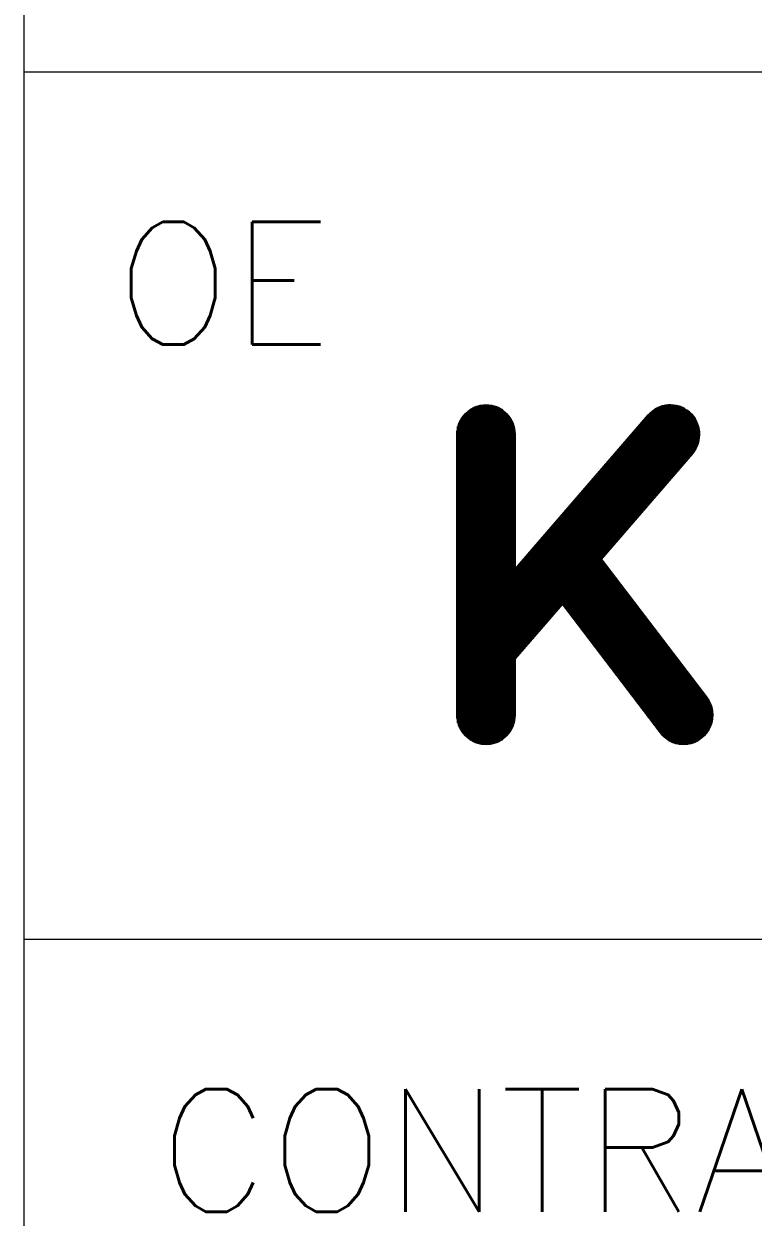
# Model space of a CAD drawing. Extents: x 0 to 841, y 0 to 594.
# Drawn here: x 677 to 691.04, y 88.81 to 111.79 of the extents above; entities that cross this region are included whole.
import ezdxf
from ezdxf.enums import TextEntityAlignment as Align

# ---------------------------------------------------------------- set-up
doc = ezdxf.new("R2010")
doc.units = 0
doc.header["$LTSCALE"] = 7
doc.header["$MEASUREMENT"] = 0
doc.layers.add('42', color=7, linetype='Continuous')
doc.layers.add('한국지역난방기술주식회사 CI', color=7, linetype='Continuous')
doc.styles.add('ROMANS', font='romans.shx')

# ---------------------------------------------------------------- blocks, each defined once
blk = doc.blocks.new('기술주CI')
at = {"layer": '한국지역난방기술주식회사 CI', "color": 242, "linetype": 'Continuous', "true_color": 0xd51c29}
for p, q in [((1050.544, 133.627), (1050.544, 145.216)), ((1050.554, 145.225), (1051.98, 145.225)), ((1050.576, 133.598), (1050.576, 145.245)), ((1050.589, 145.256), (1051.944, 145.256)), ((1050.608, 133.571), (1050.608, 145.271)), ((1050.628, 145.288), (1051.905, 145.288)), ((1050.639, 133.547), (1050.639, 145.296)), ((1050.671, 133.524), (1050.671, 145.319)), ((1050.672, 145.32), (1051.861, 145.32)), ((1050.703, 133.503), (1050.703, 145.34)), ((1050.721, 145.351), (1051.812, 145.351)), ((1050.734, 133.483), (1050.734, 145.36)), ((1050.766, 133.465), (1050.766, 145.378)), ((1050.777, 145.383), (1051.757, 145.383)), ((1050.798, 133.449), (1050.798, 145.394)), ((1050.83, 133.433), (1050.83, 145.41)), ((1050.842, 145.415), (1051.691, 145.415)), ((1050.861, 133.419), (1050.861, 145.424)), ((1050.893, 133.407), (1050.893, 145.436)), ((1050.922, 145.447), (1051.611, 145.447)), ((1050.925, 133.395), (1050.925, 145.448)), ((1050.957, 133.385), (1050.957, 145.458)), ((1050.989, 133.375), (1050.989, 145.467)), ((1051.02, 133.367), (1051.02, 145.476)), ((1051.032, 145.478), (1051.501, 145.478)), ((1051.052, 133.36), (1051.052, 145.483)), ((1051.084, 133.354), (1051.084, 145.489)), ((1051.116, 133.349), (1051.116, 145.494)), ((1051.147, 133.345), (1051.147, 145.498)), ((1051.179, 133.341), (1051.179, 145.501)), ((1051.211, 133.339), (1051.211, 145.504)), ((1051.242, 133.338), (1051.242, 145.505)), ((1051.274, 133.338), (1051.274, 145.505)), ((1051.306, 133.339), (1051.306, 145.504)), ((1051.338, 133.34), (1051.338, 145.503)), ((1051.37, 133.343), (1051.37, 145.5)), ((1051.401, 133.346), (1051.401, 145.496)), ((1051.433, 133.351), (1051.433, 145.492)), ((1051.465, 133.357), (1051.465, 145.486)), ((1051.497, 133.363), (1051.497, 145.48)), ((1051.528, 133.371), (1051.528, 145.472)), ((1051.56, 133.38), (1051.56, 145.463)), ((1051.592, 133.39), (1051.592, 145.453)), ((1051.623, 133.401), (1051.623, 145.442)), ((1051.655, 133.413), (1051.655, 145.43)), ((1051.687, 133.426), (1051.687, 145.417)), ((1051.719, 133.441), (1051.719, 145.402)), ((1051.75, 133.456), (1051.75, 145.386)), ((1051.782, 133.474), (1051.782, 145.369)), ((1051.814, 133.492), (1051.814, 145.35)), ((1051.846, 133.513), (1051.846, 145.33)), ((1051.878, 133.535), (1051.878, 145.308)), ((1051.909, 133.558), (1051.909, 145.284)), ((1051.941, 133.584), (1051.941, 145.259)), ((1051.973, 133.612), (1051.973, 145.231)), ((1052.005, 133.642), (1052.005, 145.201)), ((1057.148, 142.01), (1057.148, 145.206)), ((1057.167, 145.225), (1058.594, 145.225)), ((1057.18, 142.047), (1057.18, 145.236)), ((1057.203, 145.256), (1058.558, 145.256)), ((1057.212, 142.084), (1057.212, 145.263)), ((1057.242, 145.288), (1058.519, 145.288)), ((1057.243, 142.121), (1057.243, 145.289)), ((1057.275, 142.157), (1057.275, 145.312)), ((1057.286, 145.32), (1058.475, 145.32)), ((1057.307, 142.194), (1057.307, 145.334)), ((1057.335, 145.351), (1058.426, 145.351)), ((1057.339, 142.231), (1057.339, 145.354)), ((1057.37, 142.268), (1057.37, 145.372)), ((1057.39, 145.383), (1058.371, 145.383)), ((1057.402, 142.304), (1057.402, 145.389)), ((1057.434, 142.341), (1057.434, 145.405)), ((1057.456, 145.415), (1058.305, 145.415)), ((1057.465, 142.378), (1057.465, 145.419)), ((1057.497, 142.415), (1057.497, 145.432)), ((1057.529, 142.451), (1057.529, 145.444)), ((1057.536, 145.447), (1058.225, 145.447)), ((1057.561, 142.488), (1057.561, 145.455)), ((1057.592, 142.525), (1057.592, 145.465)), ((1057.624, 142.562), (1057.624, 145.473)), ((1057.646, 145.478), (1058.115, 145.478)), ((1057.656, 142.598), (1057.656, 145.481)), ((1057.688, 142.635), (1057.688, 145.487)), ((1057.72, 142.672), (1057.72, 145.493)), ((1057.751, 142.709), (1057.751, 145.497)), ((1057.783, 142.745), (1057.783, 145.501)), ((1057.815, 142.782), (1057.815, 145.503)), ((1057.847, 142.819), (1057.847, 145.505)), ((1057.878, 142.856), (1057.878, 145.505)), ((1057.91, 142.892), (1057.91, 145.505)), ((1057.942, 142.929), (1057.942, 145.503)), ((1057.973, 142.966), (1057.973, 145.501)), ((1058.005, 143.003), (1058.005, 145.498)), ((1058.037, 143.039), (1058.037, 145.493)), ((1058.069, 143.076), (1058.069, 145.488)), ((1058.101, 143.113), (1058.101, 145.482)), ((1058.132, 143.15), (1058.132, 145.474)), ((1058.164, 143.186), (1058.164, 145.466)), ((1058.196, 143.223), (1058.196, 145.457)), ((1058.228, 143.26), (1058.228, 145.446)), ((1058.259, 143.297), (1058.259, 145.434)), ((1058.291, 143.333), (1058.291, 145.421)), ((1058.323, 143.37), (1058.323, 145.407)), ((1058.354, 143.407), (1058.354, 145.392)), ((1058.386, 143.444), (1058.386, 145.375)), ((1058.418, 143.48), (1058.418, 145.357)), ((1058.45, 143.517), (1058.45, 145.337)), ((1058.481, 143.554), (1058.481, 145.315)), ((1058.513, 143.591), (1058.513, 145.292)), ((1058.545, 143.627), (1058.545, 145.267)), ((1058.577, 143.664), (1058.577, 145.24)), ((1058.609, 143.701), (1058.609, 145.21)), ((1050.271, 144.78), (1052.262, 144.78)), ((1050.282, 144.812), (1052.252, 144.812)), ((1050.29, 134.009), (1050.29, 144.834)), ((1050.294, 144.843), (1052.24, 144.843)), ((1050.307, 144.875), (1052.226, 144.875)), ((1050.321, 144.907), (1052.212, 144.907)), ((1050.322, 133.935), (1050.322, 144.908)), ((1050.337, 144.939), (1052.196, 144.939)), ((1050.353, 133.873), (1050.353, 144.97)), ((1050.354, 144.971), (1052.179, 144.971)), ((1050.372, 145.002), (1052.161, 145.002)), ((1050.385, 133.82), (1050.385, 145.023)), ((1050.393, 145.034), (1052.141, 145.034)), ((1050.414, 145.066), (1052.119, 145.066)), ((1050.417, 133.773), (1050.417, 145.07)), ((1050.438, 145.098), (1052.095, 145.098)), ((1050.449, 133.731), (1050.449, 145.111)), ((1050.463, 145.129), (1052.07, 145.129)), ((1050.481, 133.694), (1050.481, 145.149)), ((1050.491, 145.161), (1052.042, 145.161)), ((1050.512, 133.659), (1050.512, 145.184)), ((1050.521, 145.193), (1052.012, 145.193)), ((1052.036, 133.675), (1052.036, 145.168)), ((1052.068, 133.711), (1052.068, 145.131)), ((1052.1, 133.751), (1052.1, 145.092)), ((1052.131, 133.795), (1052.131, 145.048)), ((1052.163, 133.845), (1052.163, 144.998)), ((1052.195, 133.902), (1052.195, 144.941)), ((1052.227, 133.968), (1052.227, 144.875)), ((1052.258, 134.051), (1052.258, 144.792)), ((1056.767, 141.569), (1056.767, 144.77)), ((1056.775, 144.78), (1058.876, 144.78)), ((1056.799, 141.606), (1056.799, 144.807)), ((1056.803, 144.812), (1058.866, 144.812)), ((1056.83, 144.843), (1058.854, 144.843)), ((1056.831, 141.643), (1056.831, 144.844)), ((1056.858, 144.875), (1058.84, 144.875)), ((1056.862, 141.68), (1056.862, 144.881)), ((1056.885, 144.907), (1058.826, 144.907)), ((1056.894, 141.716), (1056.894, 144.917)), ((1056.913, 144.939), (1058.81, 144.939)), ((1056.926, 141.753), (1056.926, 144.954)), ((1056.94, 144.971), (1058.793, 144.971)), ((1056.957, 141.79), (1056.957, 144.991)), ((1056.967, 145.002), (1058.775, 145.002)), ((1056.989, 141.827), (1056.989, 145.028)), ((1056.995, 145.034), (1058.755, 145.034)), ((1057.021, 141.863), (1057.021, 145.064)), ((1057.022, 145.066), (1058.733, 145.066)), ((1057.05, 145.098), (1058.709, 145.098)), ((1057.053, 141.9), (1057.053, 145.101)), ((1057.077, 145.129), (1058.684, 145.129)), ((1057.084, 141.937), (1057.084, 145.138)), ((1057.105, 145.161), (1058.656, 145.161)), ((1057.116, 141.974), (1057.116, 145.173)), ((1057.135, 145.193), (1058.626, 145.193)), ((1058.64, 143.738), (1058.64, 145.178)), ((1058.672, 143.774), (1058.672, 145.143)), ((1058.704, 143.813), (1058.704, 145.105)), ((1058.736, 143.856), (1058.736, 145.062)), ((1058.767, 143.903), (1058.767, 145.014)), ((1058.799, 143.958), (1058.799, 144.96)), ((1058.831, 144.021), (1058.831, 144.897)), ((1058.862, 144.098), (1058.862, 144.82)), ((1050.22, 144.463), (1052.313, 144.463)), ((1050.22, 144.431), (1052.313, 144.431)), ((1050.22, 144.399), (1052.313, 144.399)), ((1050.22, 144.367), (1052.313, 144.367)), ((1050.221, 144.494), (1052.312, 144.494)), ((1050.222, 144.526), (1052.311, 144.526)), ((1050.225, 144.558), (1052.308, 144.558)), ((1050.226, 134.27), (1050.226, 144.573)), ((1050.228, 144.59), (1052.305, 144.59)), ((1050.233, 144.621), (1052.3, 144.621)), ((1050.238, 144.653), (1052.295, 144.653)), ((1050.245, 144.685), (1052.288, 144.685)), ((1050.253, 144.716), (1052.281, 144.716)), ((1050.258, 134.105), (1050.258, 144.738)), ((1050.261, 144.748), (1052.272, 144.748)), ((1052.29, 134.168), (1052.29, 144.675)), ((1056.418, 141.165), (1056.418, 144.366)), ((1056.419, 144.367), (1058.923, 144.367)), ((1056.446, 144.399), (1058.925, 144.399)), ((1056.449, 141.202), (1056.449, 144.403)), ((1056.474, 144.431), (1058.926, 144.431)), ((1056.481, 141.238), (1056.481, 144.44)), ((1056.501, 144.463), (1058.927, 144.463)), ((1056.513, 141.275), (1056.513, 144.476)), ((1056.529, 144.494), (1058.926, 144.494)), ((1056.545, 141.312), (1056.545, 144.513)), ((1056.556, 144.526), (1058.925, 144.526)), ((1056.576, 141.349), (1056.576, 144.55)), ((1056.583, 144.558), (1058.922, 144.558)), ((1056.608, 141.385), (1056.608, 144.587)), ((1056.611, 144.59), (1058.919, 144.59)), ((1056.638, 144.621), (1058.914, 144.621)), ((1056.64, 141.422), (1056.64, 144.623)), ((1056.666, 144.653), (1058.909, 144.653)), ((1056.672, 141.459), (1056.672, 144.66)), ((1056.693, 144.685), (1058.902, 144.685)), ((1056.704, 141.496), (1056.704, 144.697)), ((1056.721, 144.716), (1058.895, 144.716)), ((1056.735, 141.532), (1056.735, 144.734)), ((1056.748, 144.748), (1058.886, 144.748)), ((1058.894, 144.2), (1058.894, 144.718)), ((1058.926, 144.417), (1058.926, 144.501)), ((1050.22, 144.336), (1052.313, 144.336)), ((1050.22, 144.304), (1052.313, 144.304)), ((1050.22, 144.272), (1052.313, 144.272)), ((1050.22, 144.24), (1052.313, 144.24)), ((1050.22, 144.208), (1052.313, 144.208)), ((1050.22, 144.177), (1052.313, 144.177)), ((1050.22, 144.145), (1052.313, 144.145)), ((1050.22, 144.113), (1052.313, 144.113)), ((1050.22, 144.081), (1052.313, 144.081)), ((1050.22, 144.05), (1052.313, 144.05)), ((1050.22, 144.018), (1052.313, 144.018)), ((1050.22, 143.986), (1052.313, 143.986)), ((1050.22, 143.954), (1052.313, 143.954)), ((1050.22, 143.923), (1052.313, 143.923)), ((1056.035, 143.923), (1058.779, 143.923)), ((1056.037, 140.724), (1056.037, 143.925)), ((1056.062, 143.954), (1058.797, 143.954)), ((1056.068, 140.761), (1056.068, 143.962)), ((1056.09, 143.986), (1058.814, 143.986)), ((1056.1, 140.797), (1056.1, 143.998)), ((1056.117, 144.018), (1058.829, 144.018)), ((1056.132, 140.834), (1056.132, 144.035)), ((1056.145, 144.05), (1058.844, 144.05)), ((1056.164, 140.871), (1056.164, 144.072)), ((1056.172, 144.081), (1058.856, 144.081)), ((1056.196, 140.908), (1056.196, 144.109)), ((1056.199, 144.113), (1058.868, 144.113)), ((1056.227, 144.145), (1058.879, 144.145)), ((1056.227, 140.944), (1056.227, 144.145)), ((1056.254, 144.177), (1058.888, 144.177)), ((1056.259, 140.981), (1056.259, 144.182)), ((1056.282, 144.208), (1058.896, 144.208)), ((1056.291, 141.018), (1056.291, 144.219)), ((1056.309, 144.24), (1058.904, 144.24)), ((1056.323, 141.055), (1056.323, 144.256)), ((1056.337, 144.272), (1058.91, 144.272)), ((1056.354, 141.091), (1056.354, 144.293)), ((1056.364, 144.304), (1058.915, 144.304)), ((1056.386, 141.128), (1056.386, 144.329)), ((1056.391, 144.336), (1058.92, 144.336)), ((1050.22, 143.891), (1052.313, 143.891)), ((1050.22, 143.859), (1052.313, 143.859)), ((1050.22, 143.828), (1052.313, 143.828)), ((1050.22, 143.796), (1052.313, 143.796)), ((1050.22, 143.764), (1052.313, 143.764)), ((1050.22, 143.732), (1052.313, 143.732)), ((1050.22, 143.701), (1052.313, 143.701)), ((1050.22, 143.669), (1052.313, 143.669)), ((1050.22, 143.637), (1052.313, 143.637)), ((1050.22, 143.605), (1052.313, 143.605)), ((1050.22, 143.574), (1052.313, 143.574)), ((1050.22, 143.542), (1052.313, 143.542)), ((1050.22, 143.51), (1052.313, 143.51)), ((1055.656, 140.283), (1055.656, 143.484)), ((1055.678, 143.51), (1058.444, 143.51)), ((1055.688, 140.32), (1055.688, 143.521)), ((1055.706, 143.542), (1058.471, 143.542)), ((1055.719, 140.356), (1055.719, 143.557)), ((1055.733, 143.574), (1058.498, 143.574)), ((1055.751, 140.393), (1055.751, 143.594)), ((1055.761, 143.605), (1058.526, 143.605)), ((1055.783, 140.43), (1055.783, 143.631)), ((1055.788, 143.637), (1058.553, 143.637)), ((1055.815, 143.669), (1058.581, 143.669)), ((1055.815, 140.467), (1055.815, 143.668)), ((1055.843, 143.701), (1058.608, 143.701)), ((1055.846, 140.503), (1055.846, 143.704)), ((1055.87, 143.732), (1058.636, 143.732)), ((1055.878, 140.54), (1055.878, 143.741)), ((1055.898, 143.764), (1058.663, 143.764)), ((1055.91, 140.577), (1055.91, 143.778)), ((1055.925, 143.796), (1058.69, 143.796)), ((1055.941, 140.614), (1055.941, 143.815)), ((1055.953, 143.828), (1058.715, 143.828)), ((1055.973, 140.65), (1055.973, 143.851)), ((1055.98, 143.859), (1058.738, 143.859)), ((1056.005, 140.687), (1056.005, 143.888)), ((1056.007, 143.891), (1058.759, 143.891)), ((1050.22, 143.478), (1052.313, 143.478)), ((1050.22, 143.446), (1052.313, 143.446)), ((1050.22, 143.415), (1052.313, 143.415)), ((1050.22, 143.383), (1052.313, 143.383)), ((1050.22, 143.351), (1052.313, 143.351)), ((1050.22, 143.319), (1052.313, 143.319)), ((1050.22, 143.288), (1052.313, 143.288)), ((1050.22, 143.256), (1052.313, 143.256)), ((1050.22, 143.224), (1052.313, 143.224)), ((1050.22, 143.193), (1052.313, 143.193)), ((1050.22, 143.161), (1052.313, 143.161)), ((1050.22, 143.129), (1052.313, 143.129)), ((1050.22, 143.097), (1052.313, 143.097)), ((1050.22, 143.066), (1052.313, 143.066)), ((1055.294, 143.066), (1058.06, 143.066)), ((1055.307, 136.666), (1055.307, 143.08)), ((1055.322, 143.097), (1058.087, 143.097)), ((1055.338, 136.624), (1055.338, 143.116)), ((1055.349, 143.129), (1058.114, 143.129)), ((1055.37, 136.582), (1055.37, 143.153)), ((1055.377, 143.161), (1058.142, 143.161)), ((1055.402, 139.989), (1055.402, 143.19)), ((1055.404, 143.193), (1058.169, 143.193)), ((1055.431, 143.224), (1058.197, 143.224)), ((1055.434, 140.026), (1055.434, 143.227)), ((1055.459, 143.256), (1058.224, 143.256)), ((1055.465, 140.062), (1055.465, 143.263)), ((1055.486, 143.288), (1058.252, 143.288)), ((1055.497, 140.099), (1055.497, 143.3)), ((1055.514, 143.319), (1058.279, 143.319)), ((1055.529, 140.136), (1055.529, 143.337)), ((1055.541, 143.351), (1058.306, 143.351)), ((1055.56, 140.173), (1055.56, 143.374)), ((1055.569, 143.383), (1058.334, 143.383)), ((1055.592, 140.209), (1055.592, 143.41)), ((1055.596, 143.415), (1058.361, 143.415)), ((1055.623, 143.446), (1058.389, 143.446)), ((1055.624, 140.246), (1055.624, 143.447)), ((1055.651, 143.478), (1058.416, 143.478)), ((1050.22, 143.034), (1052.313, 143.034)), ((1050.22, 143.002), (1052.313, 143.002)), ((1050.22, 142.97), (1052.313, 142.97)), ((1050.22, 142.939), (1052.313, 142.939)), ((1050.22, 142.907), (1052.313, 142.907)), ((1050.22, 142.875), (1052.313, 142.875)), ((1050.22, 142.843), (1052.313, 142.843)), ((1050.22, 142.811), (1052.313, 142.811)), ((1050.22, 142.78), (1052.313, 142.78)), ((1050.22, 142.748), (1052.313, 142.748)), ((1050.22, 142.716), (1052.313, 142.716)), ((1050.22, 142.684), (1052.313, 142.684)), ((1050.22, 142.653), (1052.313, 142.653)), ((1054.926, 137.167), (1054.926, 142.639)), ((1054.938, 142.653), (1057.703, 142.653)), ((1054.957, 137.125), (1054.957, 142.675)), ((1054.965, 142.684), (1057.73, 142.684)), ((1054.989, 137.083), (1054.989, 142.712)), ((1054.993, 142.716), (1057.758, 142.716)), ((1055.02, 142.748), (1057.785, 142.748)), ((1055.021, 137.042), (1055.021, 142.749)), ((1055.047, 142.78), (1057.813, 142.78)), ((1055.052, 137), (1055.052, 142.786)), ((1055.075, 142.811), (1057.84, 142.811)), ((1055.084, 136.958), (1055.084, 142.822)), ((1055.102, 142.843), (1057.868, 142.843)), ((1055.116, 136.916), (1055.116, 142.859)), ((1055.13, 142.875), (1057.895, 142.875)), ((1055.148, 136.875), (1055.148, 142.896)), ((1055.157, 142.907), (1057.922, 142.907)), ((1055.179, 136.833), (1055.179, 142.933)), ((1055.185, 142.939), (1057.95, 142.939)), ((1055.211, 136.791), (1055.211, 142.969)), ((1055.212, 142.97), (1057.977, 142.97)), ((1055.239, 143.002), (1058.005, 143.002)), ((1055.243, 136.749), (1055.243, 143.006)), ((1055.267, 143.034), (1058.032, 143.034)), ((1055.275, 136.708), (1055.275, 143.043)), ((1050.22, 142.621), (1052.313, 142.621)), ((1050.22, 142.589), (1052.313, 142.589)), ((1050.22, 142.557), (1052.313, 142.557)), ((1050.22, 142.526), (1052.313, 142.526)), ((1050.22, 142.494), (1052.313, 142.494)), ((1050.22, 142.462), (1052.313, 142.462)), ((1050.22, 142.431), (1052.313, 142.431)), ((1050.22, 142.399), (1052.313, 142.399)), ((1050.22, 142.367), (1052.313, 142.367)), ((1050.22, 142.335), (1052.313, 142.335)), ((1050.22, 142.304), (1052.313, 142.304)), ((1050.22, 142.272), (1052.313, 142.272)), ((1050.22, 142.24), (1052.313, 142.24)), ((1050.22, 142.208), (1052.313, 142.208)), ((1054.554, 142.208), (1057.319, 142.208)), ((1054.576, 137.626), (1054.576, 142.234)), ((1054.581, 142.24), (1057.346, 142.24)), ((1054.608, 137.585), (1054.608, 142.271)), ((1054.609, 142.272), (1057.374, 142.272)), ((1054.636, 142.304), (1057.401, 142.304)), ((1054.64, 137.543), (1054.64, 142.308)), ((1054.663, 142.335), (1057.429, 142.335)), ((1054.671, 137.501), (1054.671, 142.345)), ((1054.691, 142.367), (1057.456, 142.367)), ((1054.703, 137.459), (1054.703, 142.381)), ((1054.718, 142.399), (1057.484, 142.399)), ((1054.735, 137.418), (1054.735, 142.418)), ((1054.746, 142.431), (1057.511, 142.431)), ((1054.767, 137.376), (1054.767, 142.455)), ((1054.773, 142.462), (1057.538, 142.462)), ((1054.799, 137.334), (1054.799, 142.492)), ((1054.801, 142.494), (1057.566, 142.494)), ((1054.828, 142.526), (1057.593, 142.526)), ((1054.83, 137.292), (1054.83, 142.528)), ((1054.855, 142.557), (1057.621, 142.557)), ((1054.862, 137.25), (1054.862, 142.565)), ((1054.883, 142.589), (1057.648, 142.589)), ((1054.894, 137.209), (1054.894, 142.602)), ((1054.91, 142.621), (1057.676, 142.621)), ((1050.22, 142.176), (1052.313, 142.176)), ((1050.22, 142.145), (1052.313, 142.145)), ((1050.22, 142.113), (1052.313, 142.113)), ((1050.22, 142.081), (1052.313, 142.081)), ((1050.22, 142.049), (1052.313, 142.049)), ((1050.22, 142.018), (1052.313, 142.018)), ((1050.22, 141.986), (1052.313, 141.986)), ((1050.22, 141.954), (1052.313, 141.954)), ((1050.22, 141.922), (1052.313, 141.922)), ((1050.22, 141.891), (1052.313, 141.891)), ((1050.22, 141.859), (1052.313, 141.859)), ((1050.22, 141.827), (1052.313, 141.827)), ((1050.22, 141.796), (1052.313, 141.796)), ((1054.195, 138.127), (1054.195, 141.793)), ((1054.197, 141.796), (1056.962, 141.796)), ((1054.225, 141.827), (1056.99, 141.827)), ((1054.227, 138.086), (1054.227, 141.83)), ((1054.252, 141.859), (1057.017, 141.859)), ((1054.259, 138.044), (1054.259, 141.867)), ((1054.279, 141.891), (1057.045, 141.891)), ((1054.291, 138.002), (1054.291, 141.904)), ((1054.307, 141.922), (1057.072, 141.922)), ((1054.322, 137.96), (1054.322, 141.94)), ((1054.334, 141.954), (1057.1, 141.954)), ((1054.354, 137.919), (1054.354, 141.977)), ((1054.362, 141.986), (1057.127, 141.986)), ((1054.386, 137.877), (1054.386, 142.014)), ((1054.389, 142.018), (1057.154, 142.018)), ((1054.417, 142.049), (1057.182, 142.049)), ((1054.418, 137.835), (1054.418, 142.051)), ((1054.444, 142.081), (1057.209, 142.081)), ((1054.449, 137.793), (1054.449, 142.087)), ((1054.471, 142.113), (1057.237, 142.113)), ((1054.481, 137.752), (1054.481, 142.124)), ((1054.499, 142.145), (1057.264, 142.145)), ((1054.513, 137.71), (1054.513, 142.161)), ((1054.526, 142.176), (1057.292, 142.176)), ((1054.544, 137.668), (1054.544, 142.198)), ((1050.22, 141.764), (1052.313, 141.764)), ((1050.22, 141.732), (1052.313, 141.732)), ((1050.22, 141.7), (1052.313, 141.7)), ((1050.22, 141.669), (1052.313, 141.669)), ((1050.22, 141.637), (1052.313, 141.637)), ((1050.22, 141.605), (1052.313, 141.605)), ((1050.22, 141.573), (1052.313, 141.573)), ((1050.22, 141.542), (1052.313, 141.542)), ((1050.22, 141.51), (1052.313, 141.51)), ((1050.22, 141.478), (1052.313, 141.478)), ((1050.22, 141.446), (1052.313, 141.446)), ((1050.22, 141.414), (1052.313, 141.414)), ((1050.22, 141.383), (1052.313, 141.383)), ((1050.22, 141.351), (1052.313, 141.351)), ((1053.813, 141.351), (1056.578, 141.351)), ((1053.814, 138.151), (1053.814, 141.352)), ((1053.841, 141.383), (1056.606, 141.383)), ((1053.846, 138.188), (1053.846, 141.389)), ((1053.868, 141.414), (1056.633, 141.414)), ((1053.878, 138.225), (1053.878, 141.426)), ((1053.895, 141.446), (1056.661, 141.446)), ((1053.91, 138.261), (1053.91, 141.462)), ((1053.923, 141.478), (1056.688, 141.478)), ((1053.941, 138.298), (1053.941, 141.499)), ((1053.95, 141.51), (1056.716, 141.51)), ((1053.973, 138.335), (1053.973, 141.536)), ((1053.978, 141.542), (1056.743, 141.542)), ((1054.005, 141.573), (1056.77, 141.573)), ((1054.005, 138.372), (1054.005, 141.573)), ((1054.033, 141.605), (1056.798, 141.605)), ((1054.036, 138.336), (1054.036, 141.61)), ((1054.06, 141.637), (1056.825, 141.637)), ((1054.068, 138.294), (1054.068, 141.646)), ((1054.087, 141.669), (1056.853, 141.669)), ((1054.1, 138.253), (1054.1, 141.683)), ((1054.115, 141.7), (1056.88, 141.7)), ((1054.132, 138.211), (1054.132, 141.72)), ((1054.142, 141.732), (1056.908, 141.732)), ((1054.163, 138.169), (1054.163, 141.757)), ((1054.17, 141.764), (1056.935, 141.764)), ((1050.22, 141.319), (1052.313, 141.319)), ((1050.22, 141.287), (1052.313, 141.287)), ((1050.22, 141.256), (1052.313, 141.256)), ((1050.22, 141.224), (1052.313, 141.224)), ((1050.22, 141.192), (1052.313, 141.192)), ((1050.22, 141.16), (1052.313, 141.16)), ((1050.22, 141.129), (1052.313, 141.129)), ((1050.22, 141.097), (1052.313, 141.097)), ((1050.22, 141.065), (1052.313, 141.065)), ((1050.22, 141.034), (1052.313, 141.034)), ((1050.22, 141.002), (1052.313, 141.002)), ((1050.22, 140.97), (1052.313, 140.97)), ((1050.22, 140.938), (1052.313, 140.938)), ((1053.457, 140.938), (1056.222, 140.938)), ((1053.465, 137.747), (1053.465, 140.948)), ((1053.484, 140.97), (1056.249, 140.97)), ((1053.497, 137.784), (1053.497, 140.985)), ((1053.511, 141.002), (1056.277, 141.002)), ((1053.528, 137.82), (1053.528, 141.021)), ((1053.539, 141.034), (1056.304, 141.034)), ((1053.56, 137.857), (1053.56, 141.058)), ((1053.566, 141.065), (1056.332, 141.065)), ((1053.592, 137.894), (1053.592, 141.095)), ((1053.594, 141.097), (1056.359, 141.097)), ((1053.621, 141.129), (1056.386, 141.129)), ((1053.624, 137.931), (1053.624, 141.132)), ((1053.649, 141.16), (1056.414, 141.16)), ((1053.655, 137.967), (1053.655, 141.168)), ((1053.676, 141.192), (1056.441, 141.192)), ((1053.687, 138.004), (1053.687, 141.205)), ((1053.703, 141.224), (1056.469, 141.224)), ((1053.719, 138.041), (1053.719, 141.242)), ((1053.731, 141.256), (1056.496, 141.256)), ((1053.751, 138.078), (1053.751, 141.279)), ((1053.758, 141.287), (1056.524, 141.287)), ((1053.783, 138.114), (1053.783, 141.315)), ((1053.786, 141.319), (1056.551, 141.319)), ((1050.22, 140.907), (1052.313, 140.907)), ((1050.22, 140.875), (1052.313, 140.875)), ((1050.22, 140.843), (1052.313, 140.843)), ((1050.22, 140.811), (1052.313, 140.811)), ((1050.22, 140.779), (1052.313, 140.779)), ((1050.22, 140.748), (1052.313, 140.748)), ((1050.22, 140.716), (1052.313, 140.716)), ((1050.22, 140.684), (1052.313, 140.684)), ((1050.22, 140.652), (1052.313, 140.652)), ((1050.22, 140.621), (1052.313, 140.621)), ((1050.22, 140.589), (1052.313, 140.589)), ((1050.22, 140.557), (1052.313, 140.557)), ((1050.22, 140.525), (1052.313, 140.525)), ((1050.22, 140.494), (1052.313, 140.494)), ((1053.073, 140.494), (1055.838, 140.494)), ((1053.084, 137.306), (1053.084, 140.507)), ((1053.1, 140.525), (1055.865, 140.525)), ((1053.116, 137.343), (1053.116, 140.544)), ((1053.127, 140.557), (1055.893, 140.557)), ((1053.147, 137.379), (1053.147, 140.58)), ((1053.155, 140.589), (1055.92, 140.589)), ((1053.179, 137.416), (1053.179, 140.617)), ((1053.182, 140.621), (1055.948, 140.621)), ((1053.21, 140.652), (1055.975, 140.652)), ((1053.211, 137.453), (1053.211, 140.654)), ((1053.237, 140.684), (1056.002, 140.684)), ((1053.243, 137.49), (1053.243, 140.691)), ((1053.265, 140.716), (1056.03, 140.716)), ((1053.274, 137.526), (1053.274, 140.727)), ((1053.292, 140.748), (1056.057, 140.748)), ((1053.306, 137.563), (1053.306, 140.764)), ((1053.319, 140.779), (1056.085, 140.779)), ((1053.338, 137.6), (1053.338, 140.801)), ((1053.347, 140.811), (1056.112, 140.811)), ((1053.37, 137.637), (1053.37, 140.838)), ((1053.374, 140.843), (1056.14, 140.843)), ((1053.402, 140.875), (1056.167, 140.875)), ((1053.402, 137.673), (1053.402, 140.874)), ((1053.429, 140.907), (1056.194, 140.907)), ((1053.433, 137.71), (1053.433, 140.911)), ((1050.22, 140.462), (1052.313, 140.462)), ((1050.22, 140.43), (1052.313, 140.43)), ((1050.22, 140.399), (1052.313, 140.399)), ((1050.22, 140.367), (1052.313, 140.367)), ((1050.22, 140.335), (1052.313, 140.335)), ((1050.22, 140.303), (1052.313, 140.303)), ((1050.22, 140.272), (1052.313, 140.272)), ((1050.22, 140.24), (1052.313, 140.24)), ((1050.22, 140.208), (1052.313, 140.208)), ((1050.22, 140.176), (1052.313, 140.176)), ((1050.22, 140.145), (1052.313, 140.145)), ((1050.22, 140.113), (1052.313, 140.113)), ((1050.22, 140.081), (1052.313, 140.081)), ((1052.703, 136.865), (1052.703, 140.066)), ((1052.716, 140.081), (1055.481, 140.081)), ((1052.735, 136.902), (1052.735, 140.103)), ((1052.744, 140.113), (1055.509, 140.113)), ((1052.766, 136.938), (1052.766, 140.139)), ((1052.771, 140.145), (1055.536, 140.145)), ((1052.798, 140.176), (1055.564, 140.176)), ((1052.798, 136.975), (1052.798, 140.176)), ((1052.826, 140.208), (1055.591, 140.208)), ((1052.83, 137.012), (1052.83, 140.213)), ((1052.853, 140.24), (1055.618, 140.24)), ((1052.862, 137.049), (1052.862, 140.25)), ((1052.881, 140.272), (1055.646, 140.272)), ((1052.894, 137.085), (1052.894, 140.286)), ((1052.908, 140.303), (1055.673, 140.303)), ((1052.925, 137.122), (1052.925, 140.323)), ((1052.936, 140.335), (1055.701, 140.335)), ((1052.957, 137.159), (1052.957, 140.36)), ((1052.963, 140.367), (1055.728, 140.367)), ((1052.989, 137.196), (1052.989, 140.397)), ((1052.99, 140.399), (1055.756, 140.399)), ((1053.018, 140.43), (1055.783, 140.43)), ((1053.021, 137.232), (1053.021, 140.433)), ((1053.045, 140.462), (1055.81, 140.462)), ((1053.052, 137.269), (1053.052, 140.47)), ((1050.22, 140.049), (1052.313, 140.049)), ((1050.22, 140.017), (1052.313, 140.017)), ((1050.22, 139.986), (1052.313, 139.986)), ((1050.22, 139.954), (1052.313, 139.954)), ((1050.22, 139.922), (1052.313, 139.922)), ((1050.22, 139.89), (1052.313, 139.89)), ((1050.22, 139.859), (1052.313, 139.859)), ((1050.22, 139.827), (1052.313, 139.827)), ((1050.22, 139.795), (1052.313, 139.795)), ((1050.22, 139.764), (1052.313, 139.764)), ((1050.22, 139.732), (1052.313, 139.732)), ((1050.22, 139.7), (1052.313, 139.7)), ((1050.22, 139.668), (1052.313, 139.668)), ((1050.22, 139.637), (1052.313, 139.637)), ((1052.332, 139.637), (1055.657, 139.637)), ((1052.354, 136.461), (1052.354, 139.662)), ((1052.36, 139.668), (1055.633, 139.668)), ((1052.386, 136.497), (1052.386, 139.698)), ((1052.387, 139.7), (1055.609, 139.7)), ((1052.414, 139.732), (1055.584, 139.732)), ((1052.417, 136.534), (1052.417, 139.735)), ((1052.442, 139.764), (1055.56, 139.764)), ((1052.449, 136.571), (1052.449, 139.772)), ((1052.469, 139.795), (1055.536, 139.795)), ((1052.481, 136.608), (1052.481, 139.809)), ((1052.497, 139.827), (1055.512, 139.827)), ((1052.513, 136.644), (1052.513, 139.845)), ((1052.524, 139.859), (1055.487, 139.859)), ((1052.544, 136.681), (1052.544, 139.882)), ((1052.552, 139.89), (1055.463, 139.89)), ((1052.576, 136.718), (1052.576, 139.919)), ((1052.579, 139.922), (1055.439, 139.922)), ((1052.606, 139.954), (1055.414, 139.954)), ((1052.608, 136.755), (1052.608, 139.956)), ((1052.634, 139.986), (1055.399, 139.986)), ((1052.639, 136.791), (1052.639, 139.992)), ((1052.661, 140.017), (1055.426, 140.017)), ((1052.671, 136.828), (1052.671, 140.029)), ((1052.689, 140.049), (1055.454, 140.049)), ((1055.402, 136.541), (1055.402, 139.971)), ((1055.434, 136.499), (1055.434, 139.929)), ((1055.465, 136.457), (1055.465, 139.888)), ((1055.497, 136.415), (1055.497, 139.846)), ((1055.529, 136.374), (1055.529, 139.805)), ((1055.56, 136.332), (1055.56, 139.763)), ((1055.592, 136.29), (1055.592, 139.721)), ((1055.624, 136.248), (1055.624, 139.68)), ((1055.656, 136.207), (1055.656, 139.638)), ((1050.22, 139.605), (1055.681, 139.605)), ((1050.22, 139.573), (1055.706, 139.573)), ((1050.22, 139.541), (1055.73, 139.541)), ((1050.22, 139.51), (1055.754, 139.51)), ((1050.22, 139.478), (1055.779, 139.478)), ((1050.22, 139.446), (1055.803, 139.446)), ((1050.22, 139.414), (1055.827, 139.414)), ((1050.22, 139.382), (1055.851, 139.382)), ((1050.22, 139.351), (1055.876, 139.351)), ((1050.22, 139.319), (1055.9, 139.319)), ((1050.22, 139.287), (1055.924, 139.287)), ((1050.22, 139.255), (1055.948, 139.255)), ((1050.22, 139.224), (1055.973, 139.224)), ((1052.322, 136.424), (1052.322, 139.625)), ((1055.688, 136.165), (1055.688, 139.597)), ((1055.719, 136.123), (1055.719, 139.555)), ((1055.751, 136.081), (1055.751, 139.514)), ((1055.783, 136.039), (1055.783, 139.472)), ((1055.815, 135.998), (1055.815, 139.431)), ((1055.846, 135.956), (1055.846, 139.389)), ((1055.878, 135.914), (1055.878, 139.348)), ((1055.91, 135.872), (1055.91, 139.306)), ((1055.941, 135.831), (1055.941, 139.265)), ((1055.973, 135.789), (1055.973, 139.223)), ((1050.22, 139.192), (1055.997, 139.192)), ((1050.22, 139.16), (1056.021, 139.16)), ((1050.22, 139.128), (1056.046, 139.128)), ((1050.22, 139.097), (1056.07, 139.097)), ((1050.22, 139.065), (1056.094, 139.065)), ((1050.22, 139.033), (1056.118, 139.033)), ((1050.22, 139.002), (1056.143, 139.002)), ((1050.22, 138.97), (1056.167, 138.97)), ((1050.22, 138.938), (1056.191, 138.938)), ((1050.22, 138.906), (1056.215, 138.906)), ((1050.22, 138.875), (1056.24, 138.875)), ((1050.22, 138.843), (1056.264, 138.843)), ((1050.22, 138.811), (1056.288, 138.811)), ((1050.22, 138.779), (1056.313, 138.779)), ((1056.005, 135.747), (1056.005, 139.182)), ((1056.037, 135.705), (1056.037, 139.14)), ((1056.068, 135.664), (1056.068, 139.099)), ((1056.1, 135.622), (1056.1, 139.057)), ((1056.132, 135.58), (1056.132, 139.015)), ((1056.164, 135.538), (1056.164, 138.974)), ((1056.196, 135.497), (1056.196, 138.932)), ((1056.227, 135.455), (1056.227, 138.891)), ((1056.259, 135.413), (1056.259, 138.849)), ((1056.291, 135.371), (1056.291, 138.808)), ((1050.22, 138.748), (1056.337, 138.748)), ((1050.22, 138.716), (1056.361, 138.716)), ((1050.22, 138.684), (1056.385, 138.684)), ((1050.22, 138.652), (1056.41, 138.652)), ((1050.22, 138.62), (1056.434, 138.62)), ((1050.22, 138.589), (1056.458, 138.589)), ((1050.22, 138.557), (1056.483, 138.557)), ((1050.22, 138.525), (1056.507, 138.525)), ((1050.22, 138.493), (1056.531, 138.493)), ((1050.22, 138.462), (1056.555, 138.462)), ((1050.22, 138.43), (1056.58, 138.43)), ((1050.22, 138.398), (1056.604, 138.398)), ((1050.22, 138.367), (1054, 138.367)), ((1054.013, 138.367), (1056.628, 138.367)), ((1056.323, 135.33), (1056.323, 138.766)), ((1056.354, 135.288), (1056.354, 138.725)), ((1056.386, 135.246), (1056.386, 138.683)), ((1056.418, 135.204), (1056.418, 138.642)), ((1056.449, 135.163), (1056.449, 138.6)), ((1056.481, 135.121), (1056.481, 138.559)), ((1056.513, 135.079), (1056.513, 138.517)), ((1056.545, 135.037), (1056.545, 138.476)), ((1056.576, 134.996), (1056.576, 138.434)), ((1056.608, 134.954), (1056.608, 138.393)), ((1056.64, 134.912), (1056.64, 138.351)), ((1050.22, 138.335), (1053.973, 138.335)), ((1050.22, 138.303), (1053.945, 138.303)), ((1050.22, 138.271), (1053.918, 138.271)), ((1050.22, 138.24), (1053.891, 138.24)), ((1050.22, 138.208), (1053.863, 138.208)), ((1050.22, 138.176), (1053.836, 138.176)), ((1050.22, 138.144), (1053.808, 138.144)), ((1050.22, 138.113), (1053.781, 138.113)), ((1050.22, 138.081), (1053.753, 138.081)), ((1050.22, 138.049), (1053.726, 138.049)), ((1050.22, 138.017), (1053.699, 138.017)), ((1050.22, 137.985), (1053.671, 137.985)), ((1050.22, 137.954), (1053.644, 137.954)), ((1050.22, 137.922), (1053.616, 137.922)), ((1054.038, 138.335), (1056.652, 138.335)), ((1054.062, 138.303), (1056.677, 138.303)), ((1054.086, 138.271), (1056.701, 138.271)), ((1054.11, 138.24), (1056.725, 138.24)), ((1054.134, 138.208), (1056.75, 138.208)), ((1054.158, 138.176), (1056.774, 138.176)), ((1054.182, 138.144), (1056.798, 138.144)), ((1054.207, 138.113), (1056.822, 138.113)), ((1054.231, 138.081), (1056.847, 138.081)), ((1054.255, 138.049), (1056.871, 138.049)), ((1054.279, 138.017), (1056.895, 138.017)), ((1054.303, 137.985), (1056.919, 137.985)), ((1054.327, 137.954), (1056.944, 137.954)), ((1054.351, 137.922), (1056.968, 137.922)), ((1056.672, 134.87), (1056.672, 138.309)), ((1056.704, 134.828), (1056.704, 138.268)), ((1056.735, 134.787), (1056.735, 138.226)), ((1056.767, 134.745), (1056.767, 138.185)), ((1056.799, 134.703), (1056.799, 138.143)), ((1056.831, 134.661), (1056.831, 138.102)), ((1056.862, 134.62), (1056.862, 138.06)), ((1056.894, 134.578), (1056.894, 138.019)), ((1056.926, 134.536), (1056.926, 137.977)), ((1056.957, 134.494), (1056.957, 137.936)), ((1050.22, 137.89), (1053.589, 137.89)), ((1050.22, 137.858), (1053.561, 137.858)), ((1050.22, 137.827), (1053.534, 137.827)), ((1050.22, 137.795), (1053.507, 137.795)), ((1050.22, 137.763), (1053.479, 137.763)), ((1050.22, 137.731), (1053.452, 137.731)), ((1050.22, 137.7), (1053.424, 137.7)), ((1050.22, 137.668), (1053.397, 137.668)), ((1050.22, 137.636), (1053.369, 137.636)), ((1050.22, 137.605), (1053.342, 137.605)), ((1050.22, 137.573), (1053.315, 137.573)), ((1050.22, 137.541), (1053.287, 137.541)), ((1050.22, 137.509), (1053.26, 137.509)), ((1054.376, 137.89), (1056.992, 137.89)), ((1054.4, 137.858), (1057.017, 137.858)), ((1054.424, 137.827), (1057.041, 137.827)), ((1054.448, 137.795), (1057.065, 137.795)), ((1054.472, 137.763), (1057.089, 137.763)), ((1054.496, 137.731), (1057.114, 137.731)), ((1054.52, 137.7), (1057.138, 137.7)), ((1054.545, 137.668), (1057.162, 137.668)), ((1054.569, 137.636), (1057.186, 137.636)), ((1054.593, 137.605), (1057.211, 137.605)), ((1054.617, 137.573), (1057.235, 137.573)), ((1054.641, 137.541), (1057.259, 137.541)), ((1054.665, 137.509), (1057.284, 137.509)), ((1056.989, 134.453), (1056.989, 137.894)), ((1057.021, 134.411), (1057.021, 137.853)), ((1057.053, 134.369), (1057.053, 137.811)), ((1057.084, 134.327), (1057.084, 137.77)), ((1057.116, 134.286), (1057.116, 137.728)), ((1057.148, 134.244), (1057.148, 137.687)), ((1057.18, 134.202), (1057.18, 137.645)), ((1057.212, 134.16), (1057.212, 137.603)), ((1057.243, 134.119), (1057.243, 137.562)), ((1057.275, 134.077), (1057.275, 137.52)), ((1050.22, 137.478), (1053.232, 137.478)), ((1050.22, 137.446), (1053.205, 137.446)), ((1050.22, 137.414), (1053.177, 137.414)), ((1050.22, 137.382), (1053.15, 137.382)), ((1050.22, 137.35), (1053.123, 137.35)), ((1050.22, 137.319), (1053.095, 137.319)), ((1050.22, 137.287), (1053.068, 137.287)), ((1050.22, 137.255), (1053.04, 137.255)), ((1050.22, 137.223), (1053.013, 137.223)), ((1050.22, 137.192), (1052.985, 137.192)), ((1050.22, 137.16), (1052.958, 137.16)), ((1050.22, 137.128), (1052.931, 137.128)), ((1050.22, 137.096), (1052.903, 137.096)), ((1050.22, 137.065), (1052.876, 137.065)), ((1054.689, 137.478), (1057.308, 137.478)), ((1054.714, 137.446), (1057.332, 137.446)), ((1054.738, 137.414), (1057.356, 137.414)), ((1054.762, 137.382), (1057.381, 137.382)), ((1054.786, 137.35), (1057.405, 137.35)), ((1054.81, 137.319), (1057.429, 137.319)), ((1054.834, 137.287), (1057.453, 137.287)), ((1054.858, 137.255), (1057.478, 137.255)), ((1054.883, 137.223), (1057.502, 137.223)), ((1054.907, 137.192), (1057.526, 137.192)), ((1054.931, 137.16), (1057.551, 137.16)), ((1054.955, 137.128), (1057.575, 137.128)), ((1054.979, 137.096), (1057.599, 137.096)), ((1055.003, 137.065), (1057.623, 137.065)), ((1057.307, 134.035), (1057.307, 137.479)), ((1057.339, 133.993), (1057.339, 137.437)), ((1057.37, 133.952), (1057.37, 137.396)), ((1057.402, 133.91), (1057.402, 137.354)), ((1057.434, 133.868), (1057.434, 137.313)), ((1057.465, 133.826), (1057.465, 137.271)), ((1057.497, 133.785), (1057.497, 137.23)), ((1057.529, 133.743), (1057.529, 137.188)), ((1057.561, 133.704), (1057.561, 137.147)), ((1057.592, 133.668), (1057.592, 137.105)), ((1057.624, 133.636), (1057.624, 137.064)), ((1050.22, 137.033), (1052.848, 137.033)), ((1050.22, 137.001), (1052.821, 137.001)), ((1050.22, 136.97), (1052.793, 136.97)), ((1050.22, 136.938), (1052.766, 136.938)), ((1050.22, 136.906), (1052.739, 136.906)), ((1050.22, 136.874), (1052.711, 136.874)), ((1050.22, 136.843), (1052.684, 136.843)), ((1050.22, 136.811), (1052.656, 136.811)), ((1050.22, 136.779), (1052.629, 136.779)), ((1050.22, 136.747), (1052.601, 136.747)), ((1050.22, 136.716), (1052.574, 136.716)), ((1050.22, 136.684), (1052.547, 136.684)), ((1050.22, 136.652), (1052.519, 136.652)), ((1055.027, 137.033), (1057.648, 137.033)), ((1055.052, 137.001), (1057.672, 137.001)), ((1055.076, 136.97), (1057.696, 136.97)), ((1055.1, 136.938), (1057.72, 136.938)), ((1055.124, 136.906), (1057.745, 136.906)), ((1055.148, 136.874), (1057.769, 136.874)), ((1055.172, 136.843), (1057.793, 136.843)), ((1055.196, 136.811), (1057.818, 136.811)), ((1055.22, 136.779), (1057.842, 136.779)), ((1055.245, 136.747), (1057.866, 136.747)), ((1055.269, 136.716), (1057.89, 136.716)), ((1055.293, 136.684), (1057.915, 136.684)), ((1055.317, 136.652), (1057.939, 136.652)), ((1057.656, 133.606), (1057.656, 137.022)), ((1057.688, 133.579), (1057.688, 136.981)), ((1057.72, 133.553), (1057.72, 136.939)), ((1057.751, 133.53), (1057.751, 136.897)), ((1057.783, 133.508), (1057.783, 136.856)), ((1057.815, 133.489), (1057.815, 136.814)), ((1057.847, 133.47), (1057.847, 136.773)), ((1057.878, 133.453), (1057.878, 136.731)), ((1057.91, 133.437), (1057.91, 136.69)), ((1057.942, 133.423), (1057.942, 136.648)), ((1050.22, 136.62), (1052.492, 136.62)), ((1050.22, 136.588), (1052.464, 136.588)), ((1050.22, 136.557), (1052.437, 136.557)), ((1050.22, 136.525), (1052.409, 136.525)), ((1050.22, 136.493), (1052.382, 136.493)), ((1050.22, 136.461), (1052.355, 136.461)), ((1050.22, 136.43), (1052.327, 136.43)), ((1050.22, 136.398), (1052.313, 136.398)), ((1050.22, 136.366), (1052.313, 136.366)), ((1050.22, 136.334), (1052.313, 136.334)), ((1050.22, 136.303), (1052.313, 136.303)), ((1050.22, 136.271), (1052.313, 136.271)), ((1050.22, 136.239), (1052.313, 136.239)), ((1050.22, 136.208), (1052.313, 136.208)), ((1055.341, 136.62), (1057.963, 136.62)), ((1055.365, 136.588), (1057.987, 136.588)), ((1055.389, 136.557), (1058.012, 136.557)), ((1055.414, 136.525), (1058.036, 136.525)), ((1055.438, 136.493), (1058.06, 136.493)), ((1055.462, 136.461), (1058.085, 136.461)), ((1055.486, 136.43), (1058.109, 136.43)), ((1055.51, 136.398), (1058.133, 136.398)), ((1055.534, 136.366), (1058.157, 136.366)), ((1055.558, 136.334), (1058.182, 136.334)), ((1055.583, 136.303), (1058.206, 136.303)), ((1055.607, 136.271), (1058.23, 136.271)), ((1055.631, 136.239), (1058.254, 136.239)), ((1055.655, 136.208), (1058.279, 136.208)), ((1057.973, 133.41), (1057.973, 136.607)), ((1058.005, 133.398), (1058.005, 136.565)), ((1058.037, 133.388), (1058.037, 136.524)), ((1058.069, 133.378), (1058.069, 136.482)), ((1058.101, 133.369), (1058.101, 136.441)), ((1058.132, 133.362), (1058.132, 136.399)), ((1058.164, 133.356), (1058.164, 136.358)), ((1058.196, 133.35), (1058.196, 136.316)), ((1058.228, 133.346), (1058.228, 136.275)), ((1058.259, 133.342), (1058.259, 136.233)), ((1050.22, 136.176), (1052.313, 136.176)), ((1050.22, 136.144), (1052.313, 136.144)), ((1050.22, 136.112), (1052.313, 136.112)), ((1050.22, 136.081), (1052.313, 136.081)), ((1050.22, 136.049), (1052.313, 136.049)), ((1050.22, 136.017), (1052.313, 136.017)), ((1050.22, 135.985), (1052.313, 135.985)), ((1050.22, 135.953), (1052.313, 135.953)), ((1050.22, 135.922), (1052.313, 135.922)), ((1050.22, 135.89), (1052.313, 135.89)), ((1050.22, 135.858), (1052.313, 135.858)), ((1050.22, 135.826), (1052.313, 135.826)), ((1050.22, 135.795), (1052.313, 135.795)), ((1055.679, 136.176), (1058.303, 136.176)), ((1055.703, 136.144), (1058.327, 136.144)), ((1055.727, 136.112), (1058.352, 136.112)), ((1055.752, 136.081), (1058.376, 136.081)), ((1055.776, 136.049), (1058.4, 136.049)), ((1055.8, 136.017), (1058.424, 136.017)), ((1055.824, 135.985), (1058.449, 135.985)), ((1055.848, 135.953), (1058.473, 135.953)), ((1055.872, 135.922), (1058.497, 135.922)), ((1055.896, 135.89), (1058.521, 135.89)), ((1055.921, 135.858), (1058.546, 135.858)), ((1055.945, 135.826), (1058.57, 135.826)), ((1055.969, 135.795), (1058.594, 135.795)), ((1058.291, 133.34), (1058.291, 136.191)), ((1058.323, 133.338), (1058.323, 136.15)), ((1058.354, 133.338), (1058.354, 136.108)), ((1058.386, 133.338), (1058.386, 136.067)), ((1058.418, 133.34), (1058.418, 136.025)), ((1058.45, 133.342), (1058.45, 135.984)), ((1058.481, 133.345), (1058.481, 135.942)), ((1058.513, 133.35), (1058.513, 135.901)), ((1058.545, 133.355), (1058.545, 135.859)), ((1058.577, 133.361), (1058.577, 135.818)), ((1058.609, 133.369), (1058.609, 135.776)), ((1050.22, 135.763), (1052.313, 135.763)), ((1050.22, 135.731), (1052.313, 135.731)), ((1050.22, 135.699), (1052.313, 135.699)), ((1050.22, 135.668), (1052.313, 135.668)), ((1050.22, 135.636), (1052.313, 135.636)), ((1050.22, 135.604), (1052.313, 135.604)), ((1050.22, 135.573), (1052.313, 135.573)), ((1050.22, 135.541), (1052.313, 135.541)), ((1050.22, 135.509), (1052.313, 135.509)), ((1050.22, 135.477), (1052.313, 135.477)), ((1050.22, 135.446), (1052.313, 135.446)), ((1050.22, 135.414), (1052.313, 135.414)), ((1050.22, 135.382), (1052.313, 135.382)), ((1050.22, 135.35), (1052.313, 135.35)), ((1055.993, 135.763), (1058.619, 135.763)), ((1056.017, 135.731), (1058.643, 135.731)), ((1056.041, 135.699), (1058.667, 135.699)), ((1056.065, 135.668), (1058.691, 135.668)), ((1056.09, 135.636), (1058.716, 135.636)), ((1056.114, 135.604), (1058.74, 135.604)), ((1056.138, 135.573), (1058.764, 135.573)), ((1056.162, 135.541), (1058.788, 135.541)), ((1056.186, 135.509), (1058.813, 135.509)), ((1056.21, 135.477), (1058.837, 135.477)), ((1056.234, 135.446), (1058.861, 135.446)), ((1056.259, 135.414), (1058.886, 135.414)), ((1056.283, 135.382), (1058.91, 135.382)), ((1056.307, 135.35), (1058.934, 135.35)), ((1058.64, 133.377), (1058.64, 135.735)), ((1058.672, 133.387), (1058.672, 135.693)), ((1058.704, 133.397), (1058.704, 135.652)), ((1058.736, 133.409), (1058.736, 135.61)), ((1058.767, 133.422), (1058.767, 135.569)), ((1058.799, 133.436), (1058.799, 135.527)), ((1058.831, 133.452), (1058.831, 135.485)), ((1058.862, 133.469), (1058.862, 135.444)), ((1058.894, 133.487), (1058.894, 135.402)), ((1058.926, 133.507), (1058.926, 135.361)), ((1050.22, 135.319), (1052.313, 135.319)), ((1050.22, 135.287), (1052.313, 135.287)), ((1050.22, 135.255), (1052.313, 135.255)), ((1050.22, 135.223), (1052.313, 135.223)), ((1050.22, 135.191), (1052.313, 135.191)), ((1050.22, 135.16), (1052.313, 135.16)), ((1050.22, 135.128), (1052.313, 135.128)), ((1050.22, 135.096), (1052.313, 135.096)), ((1050.22, 135.064), (1052.313, 135.064)), ((1050.22, 135.033), (1052.313, 135.033)), ((1050.22, 135.001), (1052.313, 135.001)), ((1050.22, 134.969), (1052.313, 134.969)), ((1050.22, 134.938), (1052.313, 134.938)), ((1056.331, 135.319), (1058.958, 135.319)), ((1056.355, 135.287), (1058.983, 135.287)), ((1056.379, 135.255), (1059.007, 135.255)), ((1056.403, 135.223), (1059.031, 135.223)), ((1056.427, 135.191), (1059.056, 135.191)), ((1056.452, 135.16), (1059.08, 135.16)), ((1056.476, 135.128), (1059.104, 135.128)), ((1056.5, 135.096), (1059.128, 135.096)), ((1056.524, 135.064), (1059.153, 135.064)), ((1056.548, 135.033), (1059.177, 135.033)), ((1056.572, 135.001), (1059.201, 135.001)), ((1056.596, 134.969), (1059.223, 134.969)), ((1056.621, 134.938), (1059.244, 134.938)), ((1058.958, 133.528), (1058.958, 135.319)), ((1058.989, 133.552), (1058.989, 135.278)), ((1059.021, 133.577), (1059.021, 135.236)), ((1059.053, 133.604), (1059.053, 135.195)), ((1059.085, 133.634), (1059.085, 135.153)), ((1059.117, 133.666), (1059.117, 135.112)), ((1059.148, 133.701), (1059.148, 135.07)), ((1059.18, 133.74), (1059.18, 135.029)), ((1059.212, 133.782), (1059.212, 134.986)), ((1059.244, 133.83), (1059.244, 134.938)), ((1050.22, 134.906), (1052.313, 134.906)), ((1050.22, 134.874), (1052.313, 134.874)), ((1050.22, 134.842), (1052.313, 134.842)), ((1050.22, 134.811), (1052.313, 134.811)), ((1050.22, 134.779), (1052.313, 134.779)), ((1050.22, 134.747), (1052.313, 134.747)), ((1050.22, 134.715), (1052.313, 134.715)), ((1050.22, 134.684), (1052.313, 134.684)), ((1050.22, 134.652), (1052.313, 134.652)), ((1050.22, 134.62), (1052.313, 134.62)), ((1050.22, 134.588), (1052.313, 134.588)), ((1050.22, 134.556), (1052.313, 134.556)), ((1050.22, 134.525), (1052.313, 134.525)), ((1050.22, 134.493), (1052.313, 134.493)), ((1056.645, 134.906), (1059.263, 134.906)), ((1056.669, 134.874), (1059.28, 134.874)), ((1056.693, 134.842), (1059.296, 134.842)), ((1056.717, 134.811), (1059.311, 134.811)), ((1056.741, 134.779), (1059.325, 134.779)), ((1056.765, 134.747), (1059.337, 134.747)), ((1056.79, 134.715), (1059.348, 134.715)), ((1056.814, 134.684), (1059.358, 134.684)), ((1056.838, 134.652), (1059.367, 134.652)), ((1056.862, 134.62), (1059.375, 134.62)), ((1056.886, 134.588), (1059.382, 134.588)), ((1056.91, 134.556), (1059.388, 134.556)), ((1056.934, 134.525), (1059.393, 134.525)), ((1056.959, 134.493), (1059.396, 134.493)), ((1059.275, 133.885), (1059.275, 134.883)), ((1059.307, 133.948), (1059.307, 134.82)), ((1059.339, 134.026), (1059.339, 134.742)), ((1059.37, 134.129), (1059.37, 134.639)), ((1050.22, 134.461), (1052.313, 134.461)), ((1050.22, 134.429), (1052.313, 134.429)), ((1050.22, 134.398), (1052.313, 134.398)), ((1050.22, 134.366), (1052.313, 134.366)), ((1050.221, 134.334), (1052.312, 134.334)), ((1050.223, 134.302), (1052.31, 134.302)), ((1050.226, 134.271), (1052.307, 134.271)), ((1050.23, 134.239), (1052.303, 134.239)), ((1050.235, 134.207), (1052.298, 134.207)), ((1050.241, 134.176), (1052.292, 134.176)), ((1050.248, 134.144), (1052.285, 134.144)), ((1050.256, 134.112), (1052.277, 134.112)), ((1050.265, 134.08), (1052.268, 134.08)), ((1056.983, 134.461), (1059.399, 134.461)), ((1057.007, 134.429), (1059.401, 134.429)), ((1057.031, 134.398), (1059.402, 134.398)), ((1057.055, 134.366), (1059.402, 134.366)), ((1057.079, 134.334), (1059.401, 134.334)), ((1057.103, 134.302), (1059.399, 134.302)), ((1057.128, 134.271), (1059.396, 134.271)), ((1057.152, 134.239), (1059.392, 134.239)), ((1057.176, 134.207), (1059.387, 134.207)), ((1057.2, 134.176), (1059.381, 134.176)), ((1057.224, 134.144), (1059.374, 134.144)), ((1057.248, 134.112), (1059.366, 134.112)), ((1057.272, 134.08), (1059.357, 134.08)), ((1050.276, 134.049), (1052.258, 134.049)), ((1050.287, 134.017), (1052.246, 134.017)), ((1050.299, 133.985), (1052.234, 133.985)), ((1050.313, 133.953), (1052.22, 133.953)), ((1050.328, 133.922), (1052.205, 133.922)), ((1050.344, 133.89), (1052.189, 133.89)), ((1050.362, 133.858), (1052.171, 133.858)), ((1050.381, 133.826), (1052.152, 133.826)), ((1050.402, 133.794), (1052.131, 133.794)), ((1050.425, 133.763), (1052.108, 133.763)), ((1050.449, 133.731), (1052.084, 133.731)), ((1050.476, 133.699), (1052.058, 133.699)), ((1050.504, 133.667), (1052.029, 133.667)), ((1050.535, 133.636), (1051.998, 133.636)), ((1057.297, 134.049), (1059.347, 134.049)), ((1057.321, 134.017), (1059.335, 134.017)), ((1057.345, 133.985), (1059.323, 133.985)), ((1057.369, 133.953), (1059.309, 133.953)), ((1057.393, 133.922), (1059.294, 133.922)), ((1057.417, 133.89), (1059.278, 133.89)), ((1057.441, 133.858), (1059.26, 133.858)), ((1057.465, 133.826), (1059.241, 133.826)), ((1057.49, 133.794), (1059.22, 133.794)), ((1057.514, 133.763), (1059.198, 133.763)), ((1057.538, 133.731), (1059.173, 133.731)), ((1057.565, 133.699), (1059.147, 133.699)), ((1057.593, 133.667), (1059.118, 133.667)), ((1057.624, 133.636), (1059.087, 133.636)), ((1050.569, 133.604), (1051.964, 133.604)), ((1050.607, 133.572), (1051.927, 133.572)), ((1050.648, 133.541), (1051.886, 133.541)), ((1050.693, 133.509), (1051.84, 133.509)), ((1050.745, 133.477), (1051.788, 133.477)), ((1050.805, 133.445), (1051.728, 133.445)), ((1050.876, 133.414), (1051.657, 133.414)), ((1050.966, 133.382), (1051.567, 133.382)), ((1051.107, 133.35), (1051.426, 133.35)), ((1057.658, 133.604), (1059.053, 133.604)), ((1057.696, 133.572), (1059.016, 133.572)), ((1057.737, 133.541), (1058.975, 133.541)), ((1057.783, 133.509), (1058.929, 133.509)), ((1057.834, 133.477), (1058.877, 133.477)), ((1057.894, 133.445), (1058.818, 133.445)), ((1057.965, 133.414), (1058.747, 133.414)), ((1058.056, 133.382), (1058.656, 133.382)), ((1058.196, 133.35), (1058.515, 133.35))]:
    blk.add_line(p, q, dxfattribs=at)
at = {"layer": '한국지역난방기술주식회사 CI', "color": 242, "true_color": 0xd51c29}
blk.add_lwpolyline([(1055.394, 139.98), (1058.672, 143.775, 1), (1057.089, 145.143), (1052.313, 139.614), (1052.313, 144.459, 1), (1050.22, 144.459), (1050.22, 134.384, 1), (1052.313, 134.384), (1052.313, 136.413), (1054.007, 138.375), (1057.524, 133.75, 1.001331), (1059.186, 135.021)], format="xyb", close=True, dxfattribs=at)

msp = doc.modelspace()

# ---------------------------------------------------------------- linework, layer by layer
at = {"layer": '42', "color": 3, "linetype": 'Continuous', "lineweight": 0}
msp.add_line((677, 181), (677, 14), dxfattribs=at)
at = {"layer": '42', "color": 7, "linetype": 'Continuous', "lineweight": 0}
for p, q in [((677, 110.862), (827, 110.862)), ((677, 94.163), (827, 94.163))]:
    msp.add_line(p, q, dxfattribs=at)

# ---------------------------------------------------------------- block references
at = {"layer": '한국지역난방기술주식회사 CI', "xscale": 0.5364893087771634, "yscale": 0.5364893087771634, "zscale": 0.5364893087771634}
msp.add_blockref('기술주CI', (121.907, 26.383), dxfattribs=at)

# ---------------------------------------------------------------- texts
at = {"layer": '42', "color": 7, "linetype": 'Continuous', "lineweight": 0, "style": 'ROMANS'}
for s, p in [('OE', (680.838, 105.612)), ('CONTRACTOR', (689.713, 88.913))]:
    msp.add_text(s, height=2.361, dxfattribs=at).set_placement(p, align=Align.CENTER)

doc.saveas('drawing.dxf')
